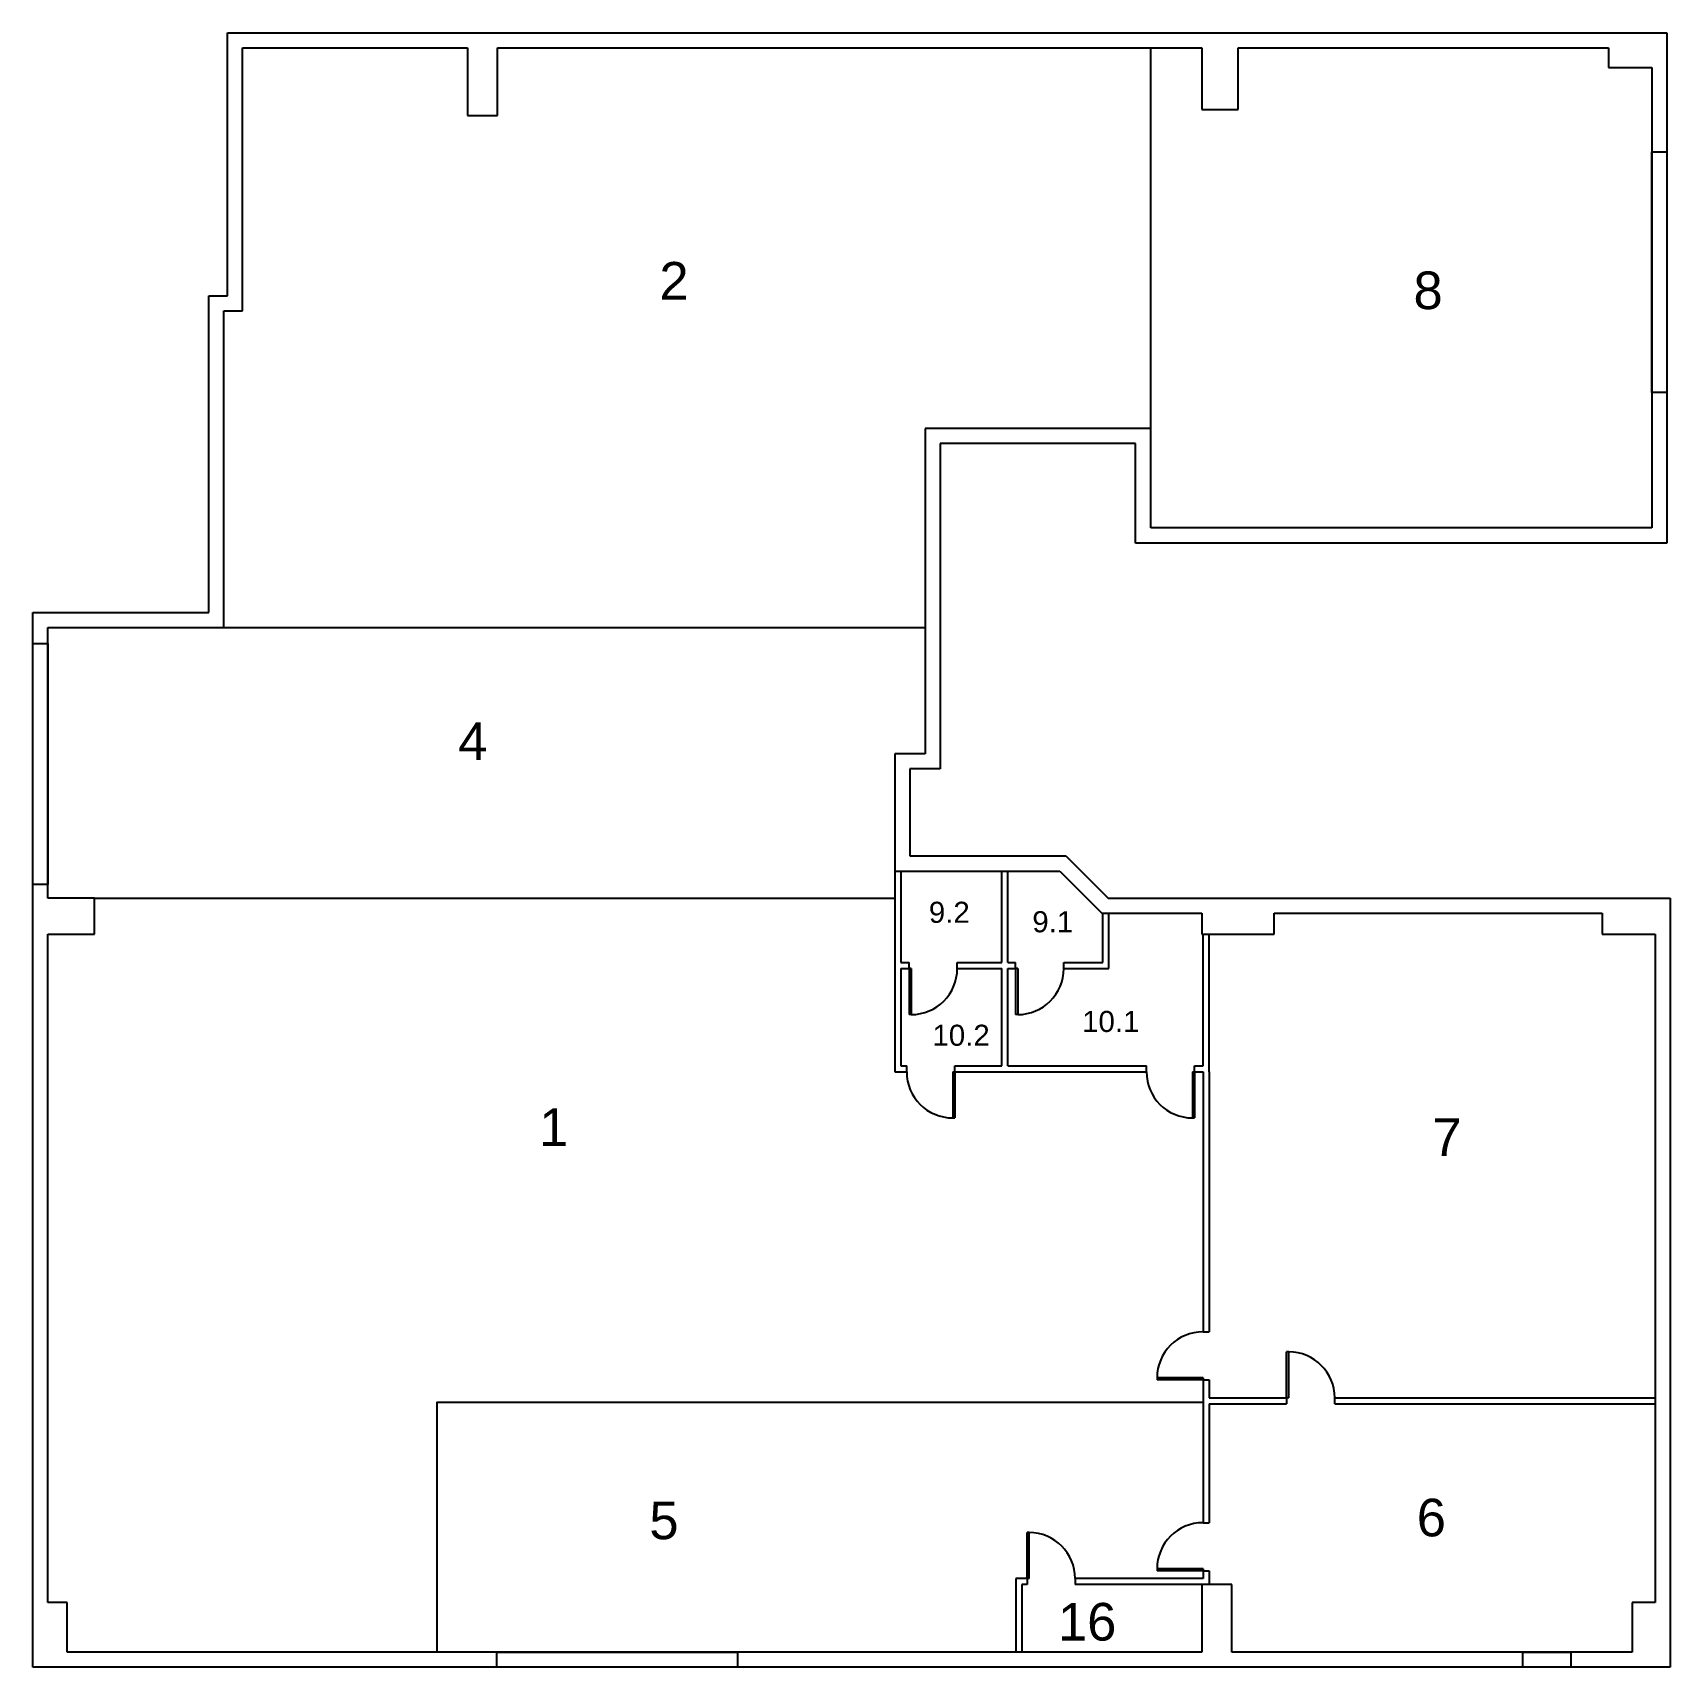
# Model space of a CAD drawing. Header units: millimetres. Extents: x 469.5 to 496.7, y 2717 to 2744.1.
import ezdxf

# ---------------------------------------------------------------- set-up
doc = ezdxf.new("R2010")
doc.units = ezdxf.units.MM
for name, color, linetype in [('BORDERS', 6, 'Continuous'), ('INNER_DOORS', 1, 'Continuous'), ('INNER_WALLS', 3, 'Continuous'), ('NAMES', 7, 'Continuous'), ('OUTER_DOORS', 2, 'Continuous'), ('OUTER_WALLS', 5, 'Continuous')]:
    doc.layers.add(name, color=color, linetype=linetype)
doc.styles.get("Standard").update_dxf_attribs({"font": 'arial.ttf'})

msp = doc.modelspace()

# ---------------------------------------------------------------- linework, layer by layer
at = {"layer": 'BORDERS'}
for p, q in [((488.062, 2737.547), (488.062, 2743.871)), ((472.666, 2734.245), (484.316, 2734.245)), ((470.516, 2729.745), (483.812, 2729.745))]:
    msp.add_line(p, q, dxfattribs=at)
msp.add_lwpolyline([(488.933, 2721.371), (476.206, 2721.371), (476.206, 2717.224)], dxfattribs=at)
at = {"layer": 'INNER_DOORS'}
for p, q in [((484.049, 2728.579), (484.049, 2727.814)), ((484.084, 2728.579), (484.049, 2728.579)), ((484.084, 2728.579), (484.084, 2727.814)), ((485.818, 2728.579), (485.818, 2727.814)), ((485.853, 2728.579), (485.818, 2728.579)), ((485.853, 2728.579), (485.853, 2727.814)), ((484.084, 2727.814), (484.049, 2727.814)), ((485.853, 2727.814), (485.818, 2727.814)), ((484.774, 2726.863), (484.809, 2726.863)), ((484.774, 2726.863), (484.774, 2726.098)), ((484.809, 2726.863), (484.809, 2726.098)), ((488.757, 2726.863), (488.792, 2726.863)), ((488.757, 2726.863), (488.757, 2726.098)), ((488.792, 2726.863), (488.792, 2726.098)), ((484.774, 2726.098), (484.809, 2726.098)), ((488.757, 2726.098), (488.792, 2726.098)), ((490.321, 2721.447), (490.321, 2722.212)), ((490.356, 2722.212), (490.321, 2722.212)), ((490.356, 2721.447), (490.356, 2722.212)), ((488.933, 2721.781), (488.168, 2721.781)), ((488.168, 2721.781), (488.168, 2721.746)), ((488.933, 2721.746), (488.168, 2721.746)), ((488.933, 2721.781), (488.933, 2721.746)), ((490.356, 2721.447), (490.321, 2721.447)), ((486.008, 2718.446), (486.008, 2719.211)), ((486.043, 2719.211), (486.008, 2719.211)), ((486.043, 2718.446), (486.043, 2719.211)), ((488.933, 2718.61), (488.168, 2718.61)), ((488.168, 2718.61), (488.168, 2718.575)), ((488.933, 2718.61), (488.933, 2718.575)), ((486.043, 2718.446), (486.008, 2718.446)), ((488.933, 2718.575), (488.168, 2718.575))]:
    msp.add_line(p, q, dxfattribs=at)
for centre, start, end in [((484.084, 2728.579), 270, 0), ((485.853, 2728.579), 270, 0), ((484.774, 2726.863), 180, 270), ((488.757, 2726.863), 180, 270), ((488.933, 2721.781), 90, 180), ((490.356, 2721.447), 0, 90), ((486.043, 2718.446), 0, 90), ((488.933, 2718.61), 90, 180)]:
    msp.add_arc(centre, 0.765, start, end, dxfattribs=at)
at = {"layer": 'INNER_WALLS'}
for p, q in [((483.812, 2730.198), (483.812, 2726.863)), ((483.912, 2730.198), (483.912, 2728.679)), ((485.589, 2728.679), (485.589, 2730.198)), ((485.689, 2728.679), (485.689, 2730.198)), ((487.265, 2728.679), (487.265, 2729.497)), ((487.365, 2728.579), (487.365, 2729.497)), ((488.933, 2726.963), (488.933, 2729.144)), ((489.033, 2726.863), (489.033, 2729.144)), ((483.912, 2728.679), (484.049, 2728.679)), ((484.049, 2728.579), (484.049, 2728.679)), ((484.849, 2728.579), (484.849, 2728.679)), ((484.849, 2728.679), (485.589, 2728.679)), ((485.689, 2728.679), (485.818, 2728.679)), ((485.818, 2728.579), (485.818, 2728.679)), ((486.618, 2728.579), (486.618, 2728.679)), ((486.618, 2728.679), (487.265, 2728.679)), ((483.912, 2728.579), (484.049, 2728.579)), ((483.912, 2728.579), (483.912, 2726.963)), ((484.849, 2728.579), (485.589, 2728.579)), ((485.589, 2726.963), (485.589, 2728.579)), ((485.689, 2726.963), (485.689, 2728.579)), ((485.689, 2728.579), (485.818, 2728.579)), ((486.618, 2728.579), (487.365, 2728.579)), ((483.812, 2726.863), (484.009, 2726.863)), ((483.912, 2726.963), (484.009, 2726.963)), ((484.009, 2726.863), (484.009, 2726.963)), ((484.809, 2726.863), (484.809, 2726.963)), ((484.809, 2726.963), (485.589, 2726.963)), ((484.809, 2726.863), (487.992, 2726.863)), ((485.689, 2726.963), (487.992, 2726.963)), ((487.992, 2726.863), (487.992, 2726.963)), ((488.792, 2726.863), (488.792, 2726.963)), ((488.792, 2726.963), (488.933, 2726.963)), ((488.792, 2726.863), (488.933, 2726.863)), ((488.933, 2726.863), (488.933, 2722.546)), ((489.033, 2726.863), (489.033, 2722.546)), ((488.933, 2722.546), (489.033, 2722.546)), ((488.933, 2721.746), (489.033, 2721.746)), ((488.933, 2721.746), (488.933, 2719.375)), ((489.033, 2721.746), (489.033, 2721.447)), ((489.033, 2721.447), (490.321, 2721.447)), ((489.033, 2721.347), (490.321, 2721.347)), ((489.033, 2721.347), (489.033, 2719.375)), ((490.321, 2721.447), (490.321, 2721.347)), ((491.121, 2721.347), (491.121, 2721.447)), ((491.121, 2721.447), (496.444, 2721.447)), ((491.121, 2721.347), (496.444, 2721.347)), ((488.933, 2719.375), (489.033, 2719.375)), ((485.82, 2718.446), (485.82, 2717.224)), ((486.008, 2718.446), (485.82, 2718.446)), ((485.92, 2718.346), (485.92, 2717.224)), ((486.008, 2718.346), (485.92, 2718.346)), ((486.008, 2718.446), (486.008, 2718.346)), ((488.933, 2718.446), (486.808, 2718.446)), ((486.808, 2718.446), (486.808, 2718.346)), ((488.913, 2718.346), (486.808, 2718.346)), ((488.933, 2718.575), (489.033, 2718.575)), ((488.933, 2718.575), (488.933, 2718.446)), ((489.033, 2718.575), (489.033, 2718.346))]:
    msp.add_line(p, q, dxfattribs=at)
at = {"layer": 'OUTER_DOORS'}
for p, q in [((496.389, 2738.145), (496.389, 2742.145)), ((496.389, 2742.145), (496.638, 2742.145)), ((496.638, 2742.145), (496.638, 2738.145)), ((496.638, 2738.145), (496.389, 2738.145)), ((469.491, 2729.976), (469.491, 2733.976)), ((469.491, 2733.976), (469.741, 2733.976)), ((469.741, 2733.976), (469.741, 2729.976)), ((469.741, 2729.976), (469.491, 2729.976)), ((477.196, 2717.224), (481.196, 2717.224)), ((477.196, 2717.224), (477.196, 2716.974)), ((481.196, 2716.974), (477.196, 2716.974)), ((481.196, 2717.224), (481.196, 2716.974)), ((494.24, 2717.224), (494.24, 2716.974)), ((494.24, 2717.224), (495.04, 2717.224)), ((495.04, 2716.974), (494.24, 2716.974)), ((495.04, 2717.224), (495.04, 2716.974))]:
    msp.add_line(p, q, dxfattribs=at)
at = {"layer": 'OUTER_WALLS'}
for p, q in [((472.725, 2744.121), (496.638, 2744.121)), ((472.725, 2739.753), (472.725, 2744.121)), ((496.638, 2744.121), (496.638, 2735.646)), ((472.975, 2743.871), (476.713, 2743.871)), ((472.975, 2739.503), (472.975, 2743.871)), ((476.713, 2743.871), (476.713, 2742.745)), ((477.212, 2742.745), (477.212, 2743.871)), ((477.212, 2743.871), (488.913, 2743.871)), ((488.913, 2743.871), (488.913, 2742.847)), ((489.514, 2742.847), (489.514, 2743.871)), ((489.514, 2743.871), (495.665, 2743.871)), ((495.665, 2743.871), (495.665, 2743.546)), ((495.665, 2743.546), (496.389, 2743.546)), ((496.389, 2743.546), (496.389, 2735.896)), ((488.913, 2742.847), (489.514, 2742.847)), ((476.713, 2742.745), (477.212, 2742.745)), ((472.416, 2734.495), (472.416, 2739.753)), ((472.416, 2739.753), (472.725, 2739.753)), ((472.666, 2734.245), (472.666, 2739.503)), ((472.666, 2739.503), (472.975, 2739.503)), ((488.062, 2737.547), (484.316, 2737.547)), ((484.316, 2737.547), (484.316, 2732.146)), ((488.062, 2735.896), (488.062, 2737.547)), ((487.812, 2737.297), (484.565, 2737.297)), ((484.565, 2737.297), (484.565, 2731.896)), ((487.812, 2735.646), (487.812, 2737.297)), ((496.389, 2735.896), (488.062, 2735.896)), ((496.638, 2735.646), (487.812, 2735.646)), ((469.491, 2734.495), (472.416, 2734.495)), ((469.491, 2716.974), (469.491, 2734.495)), ((469.741, 2729.745), (469.741, 2734.245)), ((469.741, 2734.245), (472.666, 2734.245)), ((484.316, 2732.146), (483.812, 2732.146)), ((483.812, 2732.146), (483.812, 2730.198)), ((484.565, 2731.896), (484.062, 2731.896)), ((484.062, 2731.896), (484.062, 2730.448)), ((484.062, 2730.448), (486.654, 2730.448)), ((486.654, 2730.448), (487.357, 2729.745)), ((483.812, 2730.198), (486.551, 2730.198)), ((486.551, 2730.198), (487.253, 2729.496)), ((470.516, 2729.745), (469.741, 2729.745)), ((470.516, 2729.149), (470.516, 2729.745)), ((487.357, 2729.745), (496.693, 2729.745)), ((496.693, 2729.745), (496.693, 2716.974)), ((487.253, 2729.496), (488.913, 2729.496)), ((488.913, 2729.496), (488.913, 2729.149)), ((490.115, 2729.149), (490.115, 2729.496)), ((490.115, 2729.496), (495.563, 2729.496)), ((495.563, 2729.496), (495.563, 2729.149)), ((469.741, 2729.149), (470.516, 2729.149)), ((469.741, 2718.049), (469.741, 2729.149)), ((488.913, 2729.149), (490.111, 2729.149)), ((495.563, 2729.149), (496.444, 2729.149)), ((496.444, 2729.149), (496.444, 2718.049)), ((489.412, 2718.346), (488.913, 2718.346)), ((488.913, 2718.346), (488.913, 2717.224)), ((489.412, 2717.224), (489.412, 2718.346)), ((470.063, 2718.049), (469.741, 2718.049)), ((470.063, 2717.224), (470.063, 2718.049)), ((496.444, 2718.049), (496.063, 2718.049)), ((496.063, 2718.049), (496.063, 2717.224)), ((496.693, 2716.974), (469.491, 2716.974)), ((488.913, 2717.224), (470.063, 2717.224)), ((496.063, 2717.224), (489.412, 2717.224))]:
    msp.add_line(p, q, dxfattribs=at)

# ---------------------------------------------------------------- texts
at = {"layer": 'NAMES', "width": 0.39576, "attachment_point": 1}
for s, insert, char_height in [('2', (479.901, 2740.314), 0.625), ('8', (492.428, 2740.156), 0.625), ('4', (476.558, 2732.668), 0.625), ('9.2', (484.377, 2729.688), 0.35), ('9.1', (486.096, 2729.531), 0.35), ('10.1', (486.923, 2727.875), 0.35), ('10.2', (484.437, 2727.646), 0.35), ('1', (477.903, 2726.256), 0.625), ('7', (492.742, 2726.09), 0.625), ('5', (479.734, 2719.726), 0.625), ('6', (492.482, 2719.773), 0.625), ('16', (486.521, 2718.042), 0.625)]:
    msp.add_mtext(s, dxfattribs=dict(at, insert=insert, char_height=char_height))

doc.saveas('drawing.dxf')
